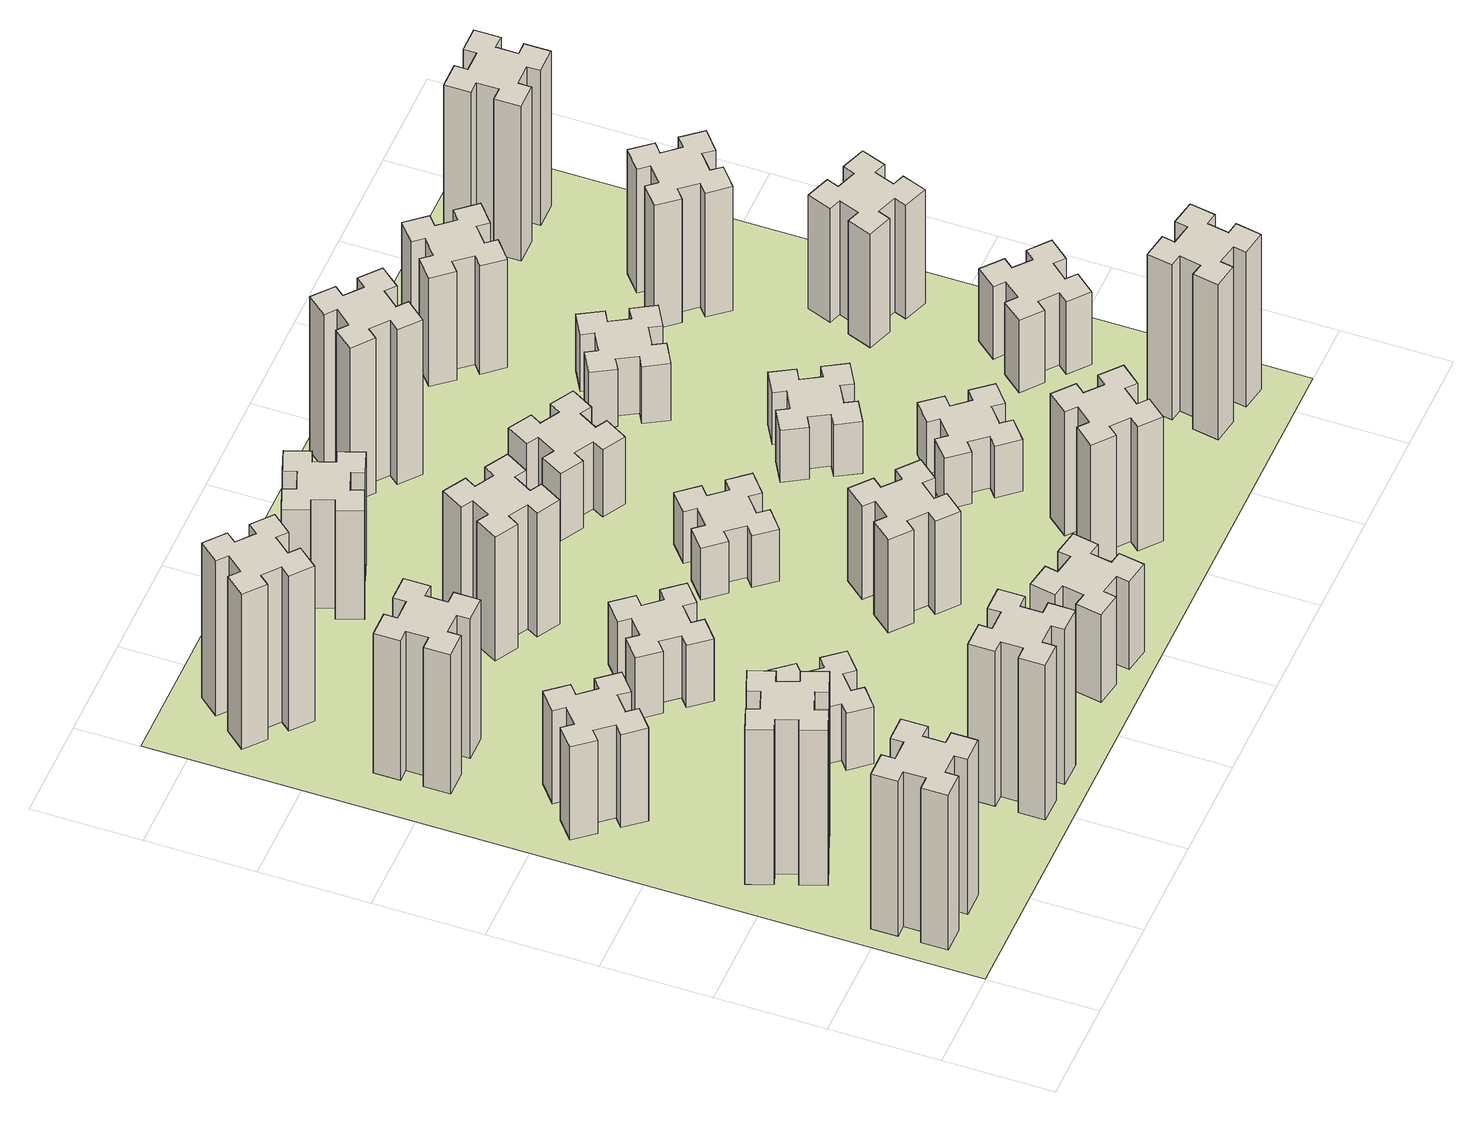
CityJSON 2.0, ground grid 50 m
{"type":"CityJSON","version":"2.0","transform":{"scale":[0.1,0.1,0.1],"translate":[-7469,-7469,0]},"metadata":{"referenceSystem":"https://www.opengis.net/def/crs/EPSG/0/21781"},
"CityObjects":{
"building1":{"type":"Building","attributes":{"class":"1000","function":"1000","usage":"1000","yearOfConstruction":2016,"roofType":"1000","measuredHeight":90,"storeysAboveGround":30,"storeysBelowGround":0},"geometry":[{"type":"Solid","lod":"1","boundaries":[[[[0,1,2,3,4,5,6,7,8,9,10,11,12,13,14,15,16,17,18,19]],[[17,16,20,21]],[[16,15,22,20]],[[15,14,23,22]],[[14,13,24,23]],[[13,12,25,24]],[[12,11,26,25]],[[11,10,27,26]],[[10,9,28,27]],[[9,8,29,28]],[[8,7,30,29]],[[7,6,31,30]],[[6,5,32,31]],[[5,4,33,32]],[[4,3,34,33]],[[3,2,35,34]],[[2,1,36,35]],[[1,0,37,36]],[[0,19,38,37]],[[19,18,39,38]],[[18,17,21,39]],[[24,25,26,27,28,29,30,31,32,33,34,35,36,37,38,39,21,20,22,23]]]]}]},
"building2":{"type":"Building","attributes":{"class":"1000","function":"1000","usage":"1000","yearOfConstruction":2016,"roofType":"1000","measuredHeight":90,"storeysAboveGround":30,"storeysBelowGround":0},"geometry":[{"type":"Solid","lod":"1","boundaries":[[[[40,41,42,43,44,45,46,47,48,49,50,51,52,53,54,55,56,57,58,59]],[[57,56,60,61]],[[56,55,62,60]],[[55,54,63,62]],[[54,53,64,63]],[[53,52,65,64]],[[52,51,66,65]],[[51,50,67,66]],[[50,49,68,67]],[[49,48,69,68]],[[48,47,70,69]],[[47,46,71,70]],[[46,45,72,71]],[[45,44,73,72]],[[44,43,74,73]],[[43,42,75,74]],[[42,41,76,75]],[[41,40,77,76]],[[40,59,78,77]],[[59,58,79,78]],[[58,57,61,79]],[[64,65,66,67,68,69,70,71,72,73,74,75,76,77,78,79,61,60,62,63]]]]}]},
"building3":{"type":"Building","attributes":{"class":"1000","function":"1000","usage":"1000","yearOfConstruction":2016,"roofType":"1000","measuredHeight":54,"storeysAboveGround":30,"storeysBelowGround":0},"geometry":[{"type":"Solid","lod":"1","boundaries":[[[[80,81,82,83,84,85,86,87,88,89,90,91,92,93,94,95,96,97,98,99]],[[97,96,100,101]],[[96,95,102,100]],[[95,94,103,102]],[[94,93,104,103]],[[93,92,105,104]],[[92,91,106,105]],[[91,90,107,106]],[[90,89,108,107]],[[89,88,109,108]],[[88,87,110,109]],[[87,86,111,110]],[[86,85,112,111]],[[85,84,113,112]],[[84,83,114,113]],[[83,82,115,114]],[[82,81,116,115]],[[81,80,117,116]],[[80,99,118,117]],[[99,98,119,118]],[[98,97,101,119]],[[104,105,106,107,108,109,110,111,112,113,114,115,116,117,118,119,101,100,102,103]]]]}]},
"building4":{"type":"Building","attributes":{"class":"1000","function":"1000","usage":"1000","yearOfConstruction":2016,"roofType":"1000","measuredHeight":81,"storeysAboveGround":30,"storeysBelowGround":0},"geometry":[{"type":"Solid","lod":"1","boundaries":[[[[120,121,122,123,124,125,126,127,128,129,130,131,132,133,134,135,136,137,138,139]],[[137,136,140,141]],[[136,135,142,140]],[[135,134,143,142]],[[134,133,144,143]],[[133,132,145,144]],[[132,131,146,145]],[[131,130,147,146]],[[130,129,148,147]],[[129,128,149,148]],[[128,127,150,149]],[[127,126,151,150]],[[126,125,152,151]],[[125,124,153,152]],[[124,123,154,153]],[[123,122,155,154]],[[122,121,156,155]],[[121,120,157,156]],[[120,139,158,157]],[[139,138,159,158]],[[138,137,141,159]],[[144,145,146,147,148,149,150,151,152,153,154,155,156,157,158,159,141,140,142,143]]]]}]},
"building5":{"type":"Building","attributes":{"class":"1000","function":"1000","usage":"1000","yearOfConstruction":2016,"roofType":"1000","measuredHeight":90,"storeysAboveGround":30,"storeysBelowGround":0},"geometry":[{"type":"Solid","lod":"1","boundaries":[[[[160,161,162,163,164,165,166,167,168,169,170,171,172,173,174,175,176,177,178,179]],[[177,176,180,181]],[[176,175,182,180]],[[175,174,183,182]],[[174,173,184,183]],[[173,172,185,184]],[[172,171,186,185]],[[171,170,187,186]],[[170,169,188,187]],[[169,168,189,188]],[[168,167,190,189]],[[167,166,191,190]],[[166,165,192,191]],[[165,164,193,192]],[[164,163,194,193]],[[163,162,195,194]],[[162,161,196,195]],[[161,160,197,196]],[[160,179,198,197]],[[179,178,199,198]],[[178,177,181,199]],[[184,185,186,187,188,189,190,191,192,193,194,195,196,197,198,199,181,180,182,183]]]]}]},
"building6":{"type":"Building","attributes":{"class":"1000","function":"1000","usage":"1000","yearOfConstruction":2016,"roofType":"1000","measuredHeight":33,"storeysAboveGround":30,"storeysBelowGround":0},"geometry":[{"type":"Solid","lod":"1","boundaries":[[[[200,201,202,203,204,205,206,207,208,209,210,211,212,213,214,215,216,217,218,219]],[[217,216,220,221]],[[216,215,222,220]],[[215,214,223,222]],[[214,213,224,223]],[[213,212,225,224]],[[212,211,226,225]],[[211,210,227,226]],[[210,209,228,227]],[[209,208,229,228]],[[208,207,230,229]],[[207,206,231,230]],[[206,205,232,231]],[[205,204,233,232]],[[204,203,234,233]],[[203,202,235,234]],[[202,201,236,235]],[[201,200,237,236]],[[200,219,238,237]],[[219,218,239,238]],[[218,217,221,239]],[[224,225,226,227,228,229,230,231,232,233,234,235,236,237,238,239,221,220,222,223]]]]}]},
"building7":{"type":"Building","attributes":{"class":"1000","function":"1000","usage":"1000","yearOfConstruction":2016,"roofType":"1000","measuredHeight":90,"storeysAboveGround":30,"storeysBelowGround":0},"geometry":[{"type":"Solid","lod":"1","boundaries":[[[[240,241,242,243,244,245,246,247,248,249,250,251,252,253,254,255,256,257,258,259]],[[257,256,260,261]],[[256,255,262,260]],[[255,254,263,262]],[[254,253,264,263]],[[253,252,265,264]],[[252,251,266,265]],[[251,250,267,266]],[[250,249,268,267]],[[249,248,269,268]],[[248,247,270,269]],[[247,246,271,270]],[[246,245,272,271]],[[245,244,273,272]],[[244,243,274,273]],[[243,242,275,274]],[[242,241,276,275]],[[241,240,277,276]],[[240,259,278,277]],[[259,258,279,278]],[[258,257,261,279]],[[264,265,266,267,268,269,270,271,272,273,274,275,276,277,278,279,261,260,262,263]]]]}]},
"building8":{"type":"Building","attributes":{"class":"1000","function":"1000","usage":"1000","yearOfConstruction":2016,"roofType":"1000","measuredHeight":36,"storeysAboveGround":30,"storeysBelowGround":0},"geometry":[{"type":"Solid","lod":"1","boundaries":[[[[280,281,282,283,284,285,286,287,288,289,290,291,292,293,294,295,296,297,298,299]],[[297,296,300,301]],[[296,295,302,300]],[[295,294,303,302]],[[294,293,304,303]],[[293,292,305,304]],[[292,291,306,305]],[[291,290,307,306]],[[290,289,308,307]],[[289,288,309,308]],[[288,287,310,309]],[[287,286,311,310]],[[286,285,312,311]],[[285,284,313,312]],[[284,283,314,313]],[[283,282,315,314]],[[282,281,316,315]],[[281,280,317,316]],[[280,299,318,317]],[[299,298,319,318]],[[298,297,301,319]],[[304,305,306,307,308,309,310,311,312,313,314,315,316,317,318,319,301,300,302,303]]]]}]},
"building9":{"type":"Building","attributes":{"class":"1000","function":"1000","usage":"1000","yearOfConstruction":2016,"roofType":"1000","measuredHeight":51,"storeysAboveGround":30,"storeysBelowGround":0},"geometry":[{"type":"Solid","lod":"1","boundaries":[[[[320,321,322,323,324,325,326,327,328,329,330,331,332,333,334,335,336,337,338,339]],[[337,336,340,341]],[[336,335,342,340]],[[335,334,343,342]],[[334,333,344,343]],[[333,332,345,344]],[[332,331,346,345]],[[331,330,347,346]],[[330,329,348,347]],[[329,328,349,348]],[[328,327,350,349]],[[327,326,351,350]],[[326,325,352,351]],[[325,324,353,352]],[[324,323,354,353]],[[323,322,355,354]],[[322,321,356,355]],[[321,320,357,356]],[[320,339,358,357]],[[339,338,359,358]],[[338,337,341,359]],[[344,345,346,347,348,349,350,351,352,353,354,355,356,357,358,359,341,340,342,343]]]]}]},
"building10":{"type":"Building","attributes":{"class":"1000","function":"1000","usage":"1000","yearOfConstruction":2016,"roofType":"1000","measuredHeight":72,"storeysAboveGround":30,"storeysBelowGround":0},"geometry":[{"type":"Solid","lod":"1","boundaries":[[[[360,361,362,363,364,365,366,367,368,369,370,371,372,373,374,375,376,377,378,379]],[[377,376,380,381]],[[376,375,382,380]],[[375,374,383,382]],[[374,373,384,383]],[[373,372,385,384]],[[372,371,386,385]],[[371,370,387,386]],[[370,369,388,387]],[[369,368,389,388]],[[368,367,390,389]],[[367,366,391,390]],[[366,365,392,391]],[[365,364,393,392]],[[364,363,394,393]],[[363,362,395,394]],[[362,361,396,395]],[[361,360,397,396]],[[360,379,398,397]],[[379,378,399,398]],[[378,377,381,399]],[[384,385,386,387,388,389,390,391,392,393,394,395,396,397,398,399,381,380,382,383]]]]}]},
"building11":{"type":"Building","attributes":{"class":"1000","function":"1000","usage":"1000","yearOfConstruction":2016,"roofType":"1000","measuredHeight":63,"storeysAboveGround":30,"storeysBelowGround":0},"geometry":[{"type":"Solid","lod":"1","boundaries":[[[[400,401,402,403,404,405,406,407,408,409,410,411,412,413,414,415,416,417,418,419]],[[417,416,420,421]],[[416,415,422,420]],[[415,414,423,422]],[[414,413,424,423]],[[413,412,425,424]],[[412,411,426,425]],[[411,410,427,426]],[[410,409,428,427]],[[409,408,429,428]],[[408,407,430,429]],[[407,406,431,430]],[[406,405,432,431]],[[405,404,433,432]],[[404,403,434,433]],[[403,402,435,434]],[[402,401,436,435]],[[401,400,437,436]],[[400,419,438,437]],[[419,418,439,438]],[[418,417,421,439]],[[424,425,426,427,428,429,430,431,432,433,434,435,436,437,438,439,421,420,422,423]]]]}]},
"building12":{"type":"Building","attributes":{"class":"1000","function":"1000","usage":"1000","yearOfConstruction":2016,"roofType":"1000","measuredHeight":54,"storeysAboveGround":30,"storeysBelowGround":0},"geometry":[{"type":"Solid","lod":"1","boundaries":[[[[440,441,442,443,444,445,446,447,448,449,450,451,452,453,454,455,456,457,458,459]],[[457,456,460,461]],[[456,455,462,460]],[[455,454,463,462]],[[454,453,464,463]],[[453,452,465,464]],[[452,451,466,465]],[[451,450,467,466]],[[450,449,468,467]],[[449,448,469,468]],[[448,447,470,469]],[[447,446,471,470]],[[446,445,472,471]],[[445,444,473,472]],[[444,443,474,473]],[[443,442,475,474]],[[442,441,476,475]],[[441,440,477,476]],[[440,459,478,477]],[[459,458,479,478]],[[458,457,461,479]],[[464,465,466,467,468,469,470,471,472,473,474,475,476,477,478,479,461,460,462,463]]]]}]},
"building13":{"type":"Building","attributes":{"class":"1000","function":"1000","usage":"1000","yearOfConstruction":2016,"roofType":"1000","measuredHeight":30,"storeysAboveGround":30,"storeysBelowGround":0},"geometry":[{"type":"Solid","lod":"1","boundaries":[[[[480,481,482,483,484,485,486,487,488,489,490,491,492,493,494,495,496,497,498,499]],[[497,496,500,501]],[[496,495,502,500]],[[495,494,503,502]],[[494,493,504,503]],[[493,492,505,504]],[[492,491,506,505]],[[491,490,507,506]],[[490,489,508,507]],[[489,488,509,508]],[[488,487,510,509]],[[487,486,511,510]],[[486,485,512,511]],[[485,484,513,512]],[[484,483,514,513]],[[483,482,515,514]],[[482,481,516,515]],[[481,480,517,516]],[[480,499,518,517]],[[499,498,519,518]],[[498,497,501,519]],[[504,505,506,507,508,509,510,511,512,513,514,515,516,517,518,519,501,500,502,503]]]]}]},
"building14":{"type":"Building","attributes":{"class":"1000","function":"1000","usage":"1000","yearOfConstruction":2016,"roofType":"1000","measuredHeight":39,"storeysAboveGround":30,"storeysBelowGround":0},"geometry":[{"type":"Solid","lod":"1","boundaries":[[[[520,521,522,523,524,525,526,527,528,529,530,531,532,533,534,535,536,537,538,539]],[[537,536,540,541]],[[536,535,542,540]],[[535,534,543,542]],[[534,533,544,543]],[[533,532,545,544]],[[532,531,546,545]],[[531,530,547,546]],[[530,529,548,547]],[[529,528,549,548]],[[528,527,550,549]],[[527,526,551,550]],[[526,525,552,551]],[[525,524,553,552]],[[524,523,554,553]],[[523,522,555,554]],[[522,521,556,555]],[[521,520,557,556]],[[520,539,558,557]],[[539,538,559,558]],[[538,537,541,559]],[[544,545,546,547,548,549,550,551,552,553,554,555,556,557,558,559,541,540,542,543]]]]}]},
"building15":{"type":"Building","attributes":{"class":"1000","function":"1000","usage":"1000","yearOfConstruction":2016,"roofType":"1000","measuredHeight":72,"storeysAboveGround":30,"storeysBelowGround":0},"geometry":[{"type":"Solid","lod":"1","boundaries":[[[[560,561,562,563,564,565,566,567,568,569,570,571,572,573,574,575,576,577,578,579]],[[577,576,580,581]],[[576,575,582,580]],[[575,574,583,582]],[[574,573,584,583]],[[573,572,585,584]],[[572,571,586,585]],[[571,570,587,586]],[[570,569,588,587]],[[569,568,589,588]],[[568,567,590,589]],[[567,566,591,590]],[[566,565,592,591]],[[565,564,593,592]],[[564,563,594,593]],[[563,562,595,594]],[[562,561,596,595]],[[561,560,597,596]],[[560,579,598,597]],[[579,578,599,598]],[[578,577,581,599]],[[584,585,586,587,588,589,590,591,592,593,594,595,596,597,598,599,581,580,582,583]]]]}]},
"building16":{"type":"Building","attributes":{"class":"1000","function":"1000","usage":"1000","yearOfConstruction":2016,"roofType":"1000","measuredHeight":90,"storeysAboveGround":30,"storeysBelowGround":0},"geometry":[{"type":"Solid","lod":"1","boundaries":[[[[600,601,602,603,604,605,606,607,608,609,610,611,612,613,614,615,616,617,618,619]],[[617,616,620,621]],[[616,615,622,620]],[[615,614,623,622]],[[614,613,624,623]],[[613,612,625,624]],[[612,611,626,625]],[[611,610,627,626]],[[610,609,628,627]],[[609,608,629,628]],[[608,607,630,629]],[[607,606,631,630]],[[606,605,632,631]],[[605,604,633,632]],[[604,603,634,633]],[[603,602,635,634]],[[602,601,636,635]],[[601,600,637,636]],[[600,619,638,637]],[[619,618,639,638]],[[618,617,621,639]],[[624,625,626,627,628,629,630,631,632,633,634,635,636,637,638,639,621,620,622,623]]]]}]},
"building17":{"type":"Building","attributes":{"class":"1000","function":"1000","usage":"1000","yearOfConstruction":2016,"roofType":"1000","measuredHeight":30,"storeysAboveGround":30,"storeysBelowGround":0},"geometry":[{"type":"Solid","lod":"1","boundaries":[[[[640,641,642,643,644,645,646,647,648,649,650,651,652,653,654,655,656,657,658,659]],[[657,656,660,661]],[[656,655,662,660]],[[655,654,663,662]],[[654,653,664,663]],[[653,652,665,664]],[[652,651,666,665]],[[651,650,667,666]],[[650,649,668,667]],[[649,648,669,668]],[[648,647,670,669]],[[647,646,671,670]],[[646,645,672,671]],[[645,644,673,672]],[[644,643,674,673]],[[643,642,675,674]],[[642,641,676,675]],[[641,640,677,676]],[[640,659,678,677]],[[659,658,679,678]],[[658,657,661,679]],[[664,665,666,667,668,669,670,671,672,673,674,675,676,677,678,679,661,660,662,663]]]]}]},
"building18":{"type":"Building","attributes":{"class":"1000","function":"1000","usage":"1000","yearOfConstruction":2016,"roofType":"1000","measuredHeight":30,"storeysAboveGround":30,"storeysBelowGround":0},"geometry":[{"type":"Solid","lod":"1","boundaries":[[[[680,681,682,683,684,685,686,687,688,689,690,691,692,693,694,695,696,697,698,699]],[[697,696,700,701]],[[696,695,702,700]],[[695,694,703,702]],[[694,693,704,703]],[[693,692,705,704]],[[692,691,706,705]],[[691,690,707,706]],[[690,689,708,707]],[[689,688,709,708]],[[688,687,710,709]],[[687,686,711,710]],[[686,685,712,711]],[[685,684,713,712]],[[684,683,714,713]],[[683,682,715,714]],[[682,681,716,715]],[[681,680,717,716]],[[680,699,718,717]],[[699,698,719,718]],[[698,697,701,719]],[[704,705,706,707,708,709,710,711,712,713,714,715,716,717,718,719,701,700,702,703]]]]}]},
"building19":{"type":"Building","attributes":{"class":"1000","function":"1000","usage":"1000","yearOfConstruction":2016,"roofType":"1000","measuredHeight":33,"storeysAboveGround":30,"storeysBelowGround":0},"geometry":[{"type":"Solid","lod":"1","boundaries":[[[[720,721,722,723,724,725,726,727,728,729,730,731,732,733,734,735,736,737,738,739]],[[737,736,740,741]],[[736,735,742,740]],[[735,734,743,742]],[[734,733,744,743]],[[733,732,745,744]],[[732,731,746,745]],[[731,730,747,746]],[[730,729,748,747]],[[729,728,749,748]],[[728,727,750,749]],[[727,726,751,750]],[[726,725,752,751]],[[725,724,753,752]],[[724,723,754,753]],[[723,722,755,754]],[[722,721,756,755]],[[721,720,757,756]],[[720,739,758,757]],[[739,738,759,758]],[[738,737,741,759]],[[744,745,746,747,748,749,750,751,752,753,754,755,756,757,758,759,741,740,742,743]]]]}]},
"building20":{"type":"Building","attributes":{"class":"1000","function":"1000","usage":"1000","yearOfConstruction":2016,"roofType":"1000","measuredHeight":90,"storeysAboveGround":30,"storeysBelowGround":0},"geometry":[{"type":"Solid","lod":"1","boundaries":[[[[760,761,762,763,764,765,766,767,768,769,770,771,772,773,774,775,776,777,778,779]],[[777,776,780,781]],[[776,775,782,780]],[[775,774,783,782]],[[774,773,784,783]],[[773,772,785,784]],[[772,771,786,785]],[[771,770,787,786]],[[770,769,788,787]],[[769,768,789,788]],[[768,767,790,789]],[[767,766,791,790]],[[766,765,792,791]],[[765,764,793,792]],[[764,763,794,793]],[[763,762,795,794]],[[762,761,796,795]],[[761,760,797,796]],[[760,779,798,797]],[[779,778,799,798]],[[778,777,781,799]],[[784,785,786,787,788,789,790,791,792,793,794,795,796,797,798,799,781,780,782,783]]]]}]},
"building21":{"type":"Building","attributes":{"class":"1000","function":"1000","usage":"1000","yearOfConstruction":2016,"roofType":"1000","measuredHeight":63,"storeysAboveGround":30,"storeysBelowGround":0},"geometry":[{"type":"Solid","lod":"1","boundaries":[[[[800,801,802,803,804,805,806,807,808,809,810,811,812,813,814,815,816,817,818,819]],[[817,816,820,821]],[[816,815,822,820]],[[815,814,823,822]],[[814,813,824,823]],[[813,812,825,824]],[[812,811,826,825]],[[811,810,827,826]],[[810,809,828,827]],[[809,808,829,828]],[[808,807,830,829]],[[807,806,831,830]],[[806,805,832,831]],[[805,804,833,832]],[[804,803,834,833]],[[803,802,835,834]],[[802,801,836,835]],[[801,800,837,836]],[[800,819,838,837]],[[819,818,839,838]],[[818,817,821,839]],[[824,825,826,827,828,829,830,831,832,833,834,835,836,837,838,839,821,820,822,823]]]]}]},
"building22":{"type":"Building","attributes":{"class":"1000","function":"1000","usage":"1000","yearOfConstruction":2016,"roofType":"1000","measuredHeight":42,"storeysAboveGround":30,"storeysBelowGround":0},"geometry":[{"type":"Solid","lod":"1","boundaries":[[[[840,841,842,843,844,845,846,847,848,849,850,851,852,853,854,855,856,857,858,859]],[[857,856,860,861]],[[856,855,862,860]],[[855,854,863,862]],[[854,853,864,863]],[[853,852,865,864]],[[852,851,866,865]],[[851,850,867,866]],[[850,849,868,867]],[[849,848,869,868]],[[848,847,870,869]],[[847,846,871,870]],[[846,845,872,871]],[[845,844,873,872]],[[844,843,874,873]],[[843,842,875,874]],[[842,841,876,875]],[[841,840,877,876]],[[840,859,878,877]],[[859,858,879,878]],[[858,857,861,879]],[[864,865,866,867,868,869,870,871,872,873,874,875,876,877,878,879,861,860,862,863]]]]}]},
"building23":{"type":"Building","attributes":{"class":"1000","function":"1000","usage":"1000","yearOfConstruction":2016,"roofType":"1000","measuredHeight":66,"storeysAboveGround":30,"storeysBelowGround":0},"geometry":[{"type":"Solid","lod":"1","boundaries":[[[[880,881,882,883,884,885,886,887,888,889,890,891,892,893,894,895,896,897,898,899]],[[897,896,900,901]],[[896,895,902,900]],[[895,894,903,902]],[[894,893,904,903]],[[893,892,905,904]],[[892,891,906,905]],[[891,890,907,906]],[[890,889,908,907]],[[889,888,909,908]],[[888,887,910,909]],[[887,886,911,910]],[[886,885,912,911]],[[885,884,913,912]],[[884,883,914,913]],[[883,882,915,914]],[[882,881,916,915]],[[881,880,917,916]],[[880,899,918,917]],[[899,898,919,918]],[[898,897,901,919]],[[904,905,906,907,908,909,910,911,912,913,914,915,916,917,918,919,901,900,902,903]]]]}]},
"building24":{"type":"Building","attributes":{"class":"1000","function":"1000","usage":"1000","yearOfConstruction":2016,"roofType":"1000","measuredHeight":72,"storeysAboveGround":30,"storeysBelowGround":0},"geometry":[{"type":"Solid","lod":"1","boundaries":[[[[920,921,922,923,924,925,926,927,928,929,930,931,932,933,934,935,936,937,938,939]],[[937,936,940,941]],[[936,935,942,940]],[[935,934,943,942]],[[934,933,944,943]],[[933,932,945,944]],[[932,931,946,945]],[[931,930,947,946]],[[930,929,948,947]],[[929,928,949,948]],[[928,927,950,949]],[[927,926,951,950]],[[926,925,952,951]],[[925,924,953,952]],[[924,923,954,953]],[[923,922,955,954]],[[922,921,956,955]],[[921,920,957,956]],[[920,939,958,957]],[[939,938,959,958]],[[938,937,941,959]],[[944,945,946,947,948,949,950,951,952,953,954,955,956,957,958,959,941,940,942,943]]]]}]},
"building25":{"type":"Building","attributes":{"class":"1000","function":"1000","usage":"1000","yearOfConstruction":2016,"roofType":"1000","measuredHeight":90,"storeysAboveGround":30,"storeysBelowGround":0},"geometry":[{"type":"Solid","lod":"1","boundaries":[[[[960,961,962,963,964,965,966,967,968,969,970,971,972,973,974,975,976,977,978,979]],[[977,976,980,981]],[[976,975,982,980]],[[975,974,983,982]],[[974,973,984,983]],[[973,972,985,984]],[[972,971,986,985]],[[971,970,987,986]],[[970,969,988,987]],[[969,968,989,988]],[[968,967,990,989]],[[967,966,991,990]],[[966,965,992,991]],[[965,964,993,992]],[[964,963,994,993]],[[963,962,995,994]],[[962,961,996,995]],[[961,960,997,996]],[[960,979,998,997]],[[979,978,999,998]],[[978,977,981,999]],[[984,985,986,987,988,989,990,991,992,993,994,995,996,997,998,999,981,980,982,983]]]]}]},
"landuse1":{"type":"LandUse","attributes":{"name":"plot1","function":"1010"},"geometry":[{"type":"MultiSurface","lod":"1","boundaries":[[[1000,1001,1002,1003]]]}]}
},
"vertices":[
[165,425,0],[165,325,0],[105,325,0],[105,205,0],[225,205,0],[225,265,0],[325,265,0],[325,205,0],[445,205,0],[445,325,0],[385,325,0],[385,425,0],[445,425,0],[445,545,0],[325,545,0],[325,485,0],[225,485,0],[225,545,0],[105,545,0],[105,425,0],[225,485,900],[225,545,900],[325,485,900],[325,545,900],[445,545,900],[445,425,900],[385,425,900],[385,325,900],[445,325,900],[445,205,900],[325,205,900],[325,265,900],[225,265,900],[225,205,900],[105,205,900],[105,325,900],[165,325,900],[165,425,900],[105,425,900],[105,545,900],
[255,1025,0],[289,931,0],[233,910,0],[274,797,0],[387,839,0],[366,895,0],[460,929,0],[480,873,0],[593,914,0],[552,1027,0],[496,1006,0],[462,1100,0],[518,1120,0],[477,1233,0],[364,1192,0],[385,1136,0],[291,1102,0],[270,1158,0],[157,1117,0],[199,1004,0],[291,1102,900],[270,1158,900],[385,1136,900],[364,1192,900],[477,1233,900],[518,1120,900],[462,1100,900],[496,1006,900],[552,1027,900],[593,914,900],[480,873,900],[460,929,900],[366,895,900],[387,839,900],[274,797,900],[233,910,900],[289,931,900],[255,1025,900],[199,1004,900],[157,1117,900],
[492,1888,0],[427,1964,0],[473,2003,0],[396,2095,0],[304,2018,0],[343,1972,0],[266,1907,0],[228,1953,0],[136,1876,0],[213,1784,0],[259,1823,0],[323,1746,0],[277,1708,0],[354,1616,0],[446,1693,0],[408,1739,0],[484,1803,0],[523,1757,0],[615,1834,0],[538,1926,0],[484,1803,540],[523,1757,540],[408,1739,540],[446,1693,540],[354,1616,540],[277,1708,540],[323,1746,540],[259,1823,540],[213,1784,540],[136,1876,540],[228,1953,540],[266,1907,540],[343,1972,540],[304,2018,540],[396,2095,540],[473,2003,540],[427,1964,540],[492,1888,540],[538,1926,540],[615,1834,540],
[485,2545,0],[485,2645,0],[545,2645,0],[545,2765,0],[425,2765,0],[425,2705,0],[325,2705,0],[325,2765,0],[205,2765,0],[205,2645,0],[265,2645,0],[265,2545,0],[205,2545,0],[205,2425,0],[325,2425,0],[325,2485,0],[425,2485,0],[425,2425,0],[545,2425,0],[545,2545,0],[425,2485,810],[425,2425,810],[325,2485,810],[325,2425,810],[205,2425,810],[205,2545,810],[265,2545,810],[265,2645,810],[205,2645,810],[205,2765,810],[325,2765,810],[325,2705,810],[425,2705,810],[425,2765,810],[545,2765,810],[545,2645,810],[485,2645,810],[485,2545,810],[545,2545,810],[545,2425,810],
[1225,225,0],[1225,325,0],[1285,325,0],[1285,445,0],[1165,445,0],[1165,385,0],[1065,385,0],[1065,445,0],[945,445,0],[945,325,0],[1005,325,0],[1005,225,0],[945,225,0],[945,105,0],[1065,105,0],[1065,165,0],[1165,165,0],[1165,105,0],[1285,105,0],[1285,225,0],[1165,165,900],[1165,105,900],[1065,165,900],[1065,105,900],[945,105,900],[945,225,900],[1005,225,900],[1005,325,900],[945,325,900],[945,445,900],[1065,445,900],[1065,385,900],[1165,385,900],[1165,445,900],[1285,445,900],[1285,325,900],[1225,325,900],[1225,225,900],[1285,225,900],[1285,105,900],
[983,1232,0],[906,1167,0],[868,1213,0],[776,1136,0],[853,1044,0],[899,1083,0],[963,1006,0],[917,968,0],[994,876,0],[1086,953,0],[1048,999,0],[1124,1063,0],[1163,1017,0],[1255,1094,0],[1178,1186,0],[1132,1148,0],[1067,1224,0],[1113,1263,0],[1036,1355,0],[944,1278,0],[1067,1224,330],[1113,1263,330],[1132,1148,330],[1178,1186,330],[1255,1094,330],[1163,1017,330],[1124,1063,330],[1048,999,330],[1086,953,330],[994,876,330],[917,968,330],[963,1006,330],[899,1083,330],[853,1044,330],[776,1136,330],[868,1213,330],[906,1167,330],[983,1232,330],[944,1278,330],[1036,1355,330],
[484,3387,0],[408,3452,0],[446,3498,0],[354,3575,0],[277,3483,0],[323,3444,0],[259,3368,0],[213,3406,0],[136,3314,0],[228,3237,0],[266,3283,0],[343,3219,0],[304,3173,0],[396,3096,0],[473,3188,0],[427,3226,0],[492,3303,0],[538,3264,0],[615,3356,0],[523,3433,0],[492,3303,900],[538,3264,900],[427,3226,900],[473,3188,900],[396,3096,900],[304,3173,900],[343,3219,900],[266,3283,900],[228,3237,900],[136,3314,900],[213,3406,900],[259,3368,900],[323,3444,900],[277,3483,900],[354,3575,900],[446,3498,900],[408,3452,900],[484,3387,900],[523,3433,900],[615,3356,900],
[1083,1972,0],[1006,1907,0],[968,1953,0],[876,1876,0],[953,1784,0],[999,1823,0],[1063,1746,0],[1017,1708,0],[1094,1616,0],[1186,1693,0],[1148,1739,0],[1224,1803,0],[1263,1757,0],[1355,1834,0],[1278,1926,0],[1232,1888,0],[1167,1964,0],[1213,2003,0],[1136,2095,0],[1044,2018,0],[1167,1964,360],[1213,2003,360],[1232,1888,360],[1278,1926,360],[1355,1834,360],[1263,1757,360],[1224,1803,360],[1148,1739,360],[1186,1693,360],[1094,1616,360],[1017,1708,360],[1063,1746,360],[999,1823,360],[953,1784,360],[876,1876,360],[968,1953,360],[1006,1907,360],[1083,1972,360],[1044,2018,360],[1136,2095,360],
[1756,344,0],[1738,245,0],[1679,256,0],[1658,137,0],[1777,117,0],[1787,176,0],[1885,158,0],[1875,99,0],[1993,78,0],[2014,197,0],[1955,207,0],[1972,305,0],[2031,295,0],[2052,413,0],[1934,434,0],[1924,375,0],[1825,392,0],[1836,451,0],[1717,472,0],[1697,354,0],[1825,392,510],[1836,451,510],[1924,375,510],[1934,434,510],[2052,413,510],[2031,295,510],[1972,305,510],[1955,207,510],[2014,197,510],[1993,78,510],[1875,99,510],[1885,158,510],[1787,176,510],[1777,117,510],[1658,137,510],[1679,256,510],[1738,245,510],[1756,344,510],[1697,354,510],[1717,472,510],
[1314,2666,0],[1227,2716,0],[1257,2768,0],[1153,2828,0],[1093,2724,0],[1145,2694,0],[1095,2607,0],[1043,2637,0],[983,2533,0],[1087,2473,0],[1117,2525,0],[1204,2475,0],[1174,2423,0],[1278,2363,0],[1338,2467,0],[1286,2497,0],[1336,2584,0],[1388,2554,0],[1448,2658,0],[1344,2718,0],[1336,2584,720],[1388,2554,720],[1286,2497,720],[1338,2467,720],[1278,2363,720],[1174,2423,720],[1204,2475,720],[1117,2525,720],[1087,2473,720],[983,2533,720],[1043,2637,720],[1095,2607,720],[1145,2694,720],[1093,2724,720],[1153,2828,720],[1257,2768,720],[1227,2716,720],[1314,2666,720],[1344,2718,720],[1448,2658,720],
[1125,3456,0],[1031,3422,0],[1010,3478,0],[897,3437,0],[939,3324,0],[995,3345,0],[1029,3251,0],[973,3230,0],[1014,3117,0],[1127,3159,0],[1106,3215,0],[1200,3249,0],[1220,3193,0],[1333,3234,0],[1292,3347,0],[1236,3326,0],[1202,3420,0],[1258,3440,0],[1217,3553,0],[1104,3512,0],[1202,3420,630],[1258,3440,630],[1236,3326,630],[1292,3347,630],[1333,3234,630],[1220,3193,630],[1200,3249,630],[1106,3215,630],[1127,3159,630],[1014,3117,630],[973,3230,630],[1029,3251,630],[995,3345,630],[939,3324,630],[897,3437,630],[1010,3478,630],[1031,3422,630],[1125,3456,630],[1104,3512,630],[1217,3553,630],
[1846,1063,0],[1923,999,0],[1884,953,0],[1976,876,0],[2053,968,0],[2007,1006,0],[2072,1083,0],[2118,1044,0],[2195,1136,0],[2103,1213,0],[2064,1167,0],[1988,1232,0],[2026,1278,0],[1934,1355,0],[1857,1263,0],[1903,1224,0],[1839,1148,0],[1793,1186,0],[1716,1094,0],[1808,1017,0],[1839,1148,540],[1793,1186,540],[1903,1224,540],[1857,1263,540],[1934,1355,540],[2026,1278,540],[1988,1232,540],[2064,1167,540],[2103,1213,540],[2195,1136,540],[2118,1044,540],[2072,1083,540],[2007,1006,540],[2053,968,540],[1976,876,540],[1884,953,540],[1923,999,540],[1846,1063,540],[1808,1017,540],[1716,1094,540],
[1972,1888,0],[1907,1964,0],[1953,2003,0],[1876,2095,0],[1784,2018,0],[1823,1972,0],[1746,1907,0],[1708,1953,0],[1616,1876,0],[1693,1784,0],[1739,1823,0],[1803,1746,0],[1757,1708,0],[1834,1616,0],[1926,1693,0],[1888,1739,0],[1964,1803,0],[2003,1757,0],[2095,1834,0],[2018,1926,0],[1964,1803,300],[2003,1757,300],[1888,1739,300],[1926,1693,300],[1834,1616,300],[1757,1708,300],[1803,1746,300],[1739,1823,300],[1693,1784,300],[1616,1876,300],[1708,1953,300],[1746,1907,300],[1823,1972,300],[1784,2018,300],[1876,2095,300],[1953,2003,300],[1907,1964,300],[1972,1888,300],[2018,1926,300],[2095,1834,300],
[2026,2497,0],[2076,2584,0],[2128,2554,0],[2188,2658,0],[2084,2718,0],[2054,2666,0],[1967,2716,0],[1997,2768,0],[1893,2828,0],[1833,2724,0],[1885,2694,0],[1835,2607,0],[1783,2637,0],[1723,2533,0],[1827,2473,0],[1857,2525,0],[1944,2475,0],[1914,2423,0],[2018,2363,0],[2078,2467,0],[1944,2475,390],[1914,2423,390],[1857,2525,390],[1827,2473,390],[1723,2533,390],[1783,2637,390],[1835,2607,390],[1885,2694,390],[1833,2724,390],[1893,2828,390],[1997,2768,390],[1967,2716,390],[2054,2666,390],[2084,2718,390],[2188,2658,390],[2128,2554,390],[2076,2584,390],[2026,2497,390],[2078,2467,390],[2018,2363,390],
[2486,423,0],[2563,359,0],[2524,313,0],[2616,236,0],[2693,328,0],[2647,366,0],[2712,443,0],[2758,404,0],[2835,496,0],[2743,573,0],[2704,527,0],[2628,592,0],[2666,638,0],[2574,715,0],[2497,623,0],[2543,584,0],[2479,508,0],[2433,546,0],[2356,454,0],[2448,377,0],[2479,508,720],[2433,546,720],[2543,584,720],[2497,623,720],[2574,715,720],[2666,638,720],[2628,592,720],[2704,527,720],[2743,573,720],[2835,496,720],[2758,404,720],[2712,443,720],[2647,366,720],[2693,328,720],[2616,236,720],[2524,313,720],[2563,359,720],[2486,423,720],[2448,377,720],[2356,454,720],
[1746,3383,0],[1823,3319,0],[1784,3273,0],[1876,3196,0],[1953,3288,0],[1907,3326,0],[1972,3403,0],[2018,3364,0],[2095,3456,0],[2003,3533,0],[1964,3487,0],[1888,3552,0],[1926,3598,0],[1834,3675,0],[1757,3583,0],[1803,3544,0],[1739,3468,0],[1693,3506,0],[1616,3414,0],[1708,3337,0],[1739,3468,900],[1693,3506,900],[1803,3544,900],[1757,3583,900],[1834,3675,900],[1926,3598,900],[1888,3552,900],[1964,3487,900],[2003,3533,900],[2095,3456,900],[2018,3364,900],[1972,3403,900],[1907,3326,900],[1953,3288,900],[1876,3196,900],[1784,3273,900],[1823,3319,900],[1746,3383,900],[1708,3337,900],[1616,3414,900],
[2728,999,0],[2804,1063,0],[2843,1017,0],[2935,1094,0],[2858,1186,0],[2812,1148,0],[2747,1224,0],[2793,1263,0],[2716,1355,0],[2624,1278,0],[2663,1232,0],[2586,1167,0],[2548,1213,0],[2456,1136,0],[2533,1044,0],[2579,1083,0],[2643,1006,0],[2597,968,0],[2674,876,0],[2766,953,0],[2643,1006,300],[2597,968,300],[2579,1083,300],[2533,1044,300],[2456,1136,300],[2548,1213,300],[2586,1167,300],[2663,1232,300],[2624,1278,300],[2716,1355,300],[2793,1263,300],[2747,1224,300],[2812,1148,300],[2858,1186,300],[2935,1094,300],[2843,1017,300],[2804,1063,300],[2728,999,300],[2766,953,300],[2674,876,300],
[2475,1744,0],[2525,1657,0],[2473,1627,0],[2533,1523,0],[2637,1583,0],[2607,1635,0],[2694,1685,0],[2724,1633,0],[2828,1693,0],[2768,1797,0],[2716,1767,0],[2666,1854,0],[2718,1884,0],[2658,1988,0],[2554,1928,0],[2584,1876,0],[2497,1826,0],[2467,1878,0],[2363,1818,0],[2423,1714,0],[2497,1826,300],[2467,1878,300],[2584,1876,300],[2554,1928,300],[2658,1988,300],[2718,1884,300],[2666,1854,300],[2716,1767,300],[2768,1797,300],[2828,1693,300],[2724,1633,300],[2694,1685,300],[2607,1635,300],[2637,1583,300],[2533,1523,300],[2473,1627,300],[2525,1657,300],[2475,1744,300],[2423,1714,300],[2363,1818,300],
[2475,2584,0],[2525,2497,0],[2473,2467,0],[2533,2363,0],[2637,2423,0],[2607,2475,0],[2694,2525,0],[2724,2473,0],[2828,2533,0],[2768,2637,0],[2716,2607,0],[2666,2694,0],[2718,2724,0],[2658,2828,0],[2554,2768,0],[2584,2716,0],[2497,2666,0],[2467,2718,0],[2363,2658,0],[2423,2554,0],[2497,2666,330],[2467,2718,330],[2584,2716,330],[2554,2768,330],[2658,2828,330],[2718,2724,330],[2666,2694,330],[2716,2607,330],[2768,2637,330],[2828,2533,330],[2724,2473,330],[2694,2525,330],[2607,2475,330],[2637,2423,330],[2533,2363,330],[2473,2467,330],[2525,2497,330],[2475,2584,330],[2423,2554,330],[2363,2658,330],
[3504,475,0],[3405,492,0],[3416,551,0],[3297,572,0],[3277,454,0],[3336,444,0],[3318,345,0],[3259,356,0],[3238,237,0],[3357,217,0],[3367,276,0],[3465,258,0],[3455,199,0],[3573,178,0],[3594,297,0],[3535,307,0],[3552,405,0],[3611,395,0],[3632,513,0],[3514,534,0],[3552,405,900],[3611,395,900],[3535,307,900],[3594,297,900],[3573,178,900],[3455,199,900],[3465,258,900],[3367,276,900],[3357,217,900],[3238,237,900],[3259,356,900],[3318,345,900],[3336,444,900],[3277,454,900],[3297,572,900],[3416,551,900],[3405,492,900],[3504,475,900],[3514,534,900],[3632,513,900],
[2712,3368,0],[2647,3444,0],[2693,3483,0],[2616,3575,0],[2524,3498,0],[2563,3452,0],[2486,3387,0],[2448,3433,0],[2356,3356,0],[2433,3264,0],[2479,3303,0],[2543,3226,0],[2497,3188,0],[2574,3096,0],[2666,3173,0],[2628,3219,0],[2704,3283,0],[2743,3237,0],[2835,3314,0],[2758,3406,0],[2704,3283,630],[2743,3237,630],[2628,3219,630],[2666,3173,630],[2574,3096,630],[2497,3188,630],[2543,3226,630],[2479,3303,630],[2433,3264,630],[2356,3356,630],[2448,3433,630],[2486,3387,630],[2563,3452,630],[2524,3498,630],[2616,3575,630],[2693,3483,630],[2647,3444,630],[2712,3368,630],[2758,3406,630],[2835,3314,630],
[3544,1167,0],[3468,1232,0],[3506,1278,0],[3414,1355,0],[3337,1263,0],[3383,1224,0],[3319,1148,0],[3273,1186,0],[3196,1094,0],[3288,1017,0],[3326,1063,0],[3403,999,0],[3364,953,0],[3456,876,0],[3533,968,0],[3487,1006,0],[3552,1083,0],[3598,1044,0],[3675,1136,0],[3583,1213,0],[3552,1083,420],[3598,1044,420],[3487,1006,420],[3533,968,420],[3456,876,420],[3364,953,420],[3403,999,420],[3326,1063,420],[3288,1017,420],[3196,1094,420],[3273,1186,420],[3319,1148,420],[3383,1224,420],[3337,1263,420],[3414,1355,420],[3506,1278,420],[3468,1232,420],[3544,1167,420],[3583,1213,420],[3675,1136,420],
[3520,1942,0],[3426,1976,0],[3447,2032,0],[3334,2073,0],[3293,1960,0],[3349,1940,0],[3315,1846,0],[3259,1867,0],[3217,1754,0],[3330,1713,0],[3351,1769,0],[3445,1735,0],[3424,1679,0],[3537,1637,0],[3578,1750,0],[3522,1771,0],[3556,1865,0],[3612,1844,0],[3653,1957,0],[3540,1998,0],[3556,1865,660],[3612,1844,660],[3522,1771,660],[3578,1750,660],[3537,1637,660],[3424,1679,660],[3445,1735,660],[3351,1769,660],[3330,1713,660],[3217,1754,660],[3259,1867,660],[3315,1846,660],[3349,1940,660],[3293,1960,660],[3334,2073,660],[3447,2032,660],[3426,1976,660],[3520,1942,660],[3540,1998,660],[3653,1957,660],
[3119,2563,0],[3183,2486,0],[3137,2448,0],[3214,2356,0],[3306,2433,0],[3268,2479,0],[3344,2543,0],[3383,2497,0],[3475,2574,0],[3398,2666,0],[3352,2628,0],[3287,2704,0],[3333,2743,0],[3256,2835,0],[3164,2758,0],[3203,2712,0],[3126,2647,0],[3088,2693,0],[2996,2616,0],[3073,2524,0],[3126,2647,720],[3088,2693,720],[3203,2712,720],[3164,2758,720],[3256,2835,720],[3333,2743,720],[3287,2704,720],[3352,2628,720],[3398,2666,720],[3475,2574,720],[3383,2497,720],[3344,2543,720],[3268,2479,720],[3306,2433,720],[3214,2356,720],[3137,2448,720],[3183,2486,720],[3119,2563,720],[3073,2524,720],[2996,2616,720],
[3285,3325,0],[3385,3325,0],[3385,3265,0],[3505,3265,0],[3505,3385,0],[3445,3385,0],[3445,3485,0],[3505,3485,0],[3505,3605,0],[3385,3605,0],[3385,3545,0],[3285,3545,0],[3285,3605,0],[3165,3605,0],[3165,3485,0],[3225,3485,0],[3225,3385,0],[3165,3385,0],[3165,3265,0],[3285,3265,0],[3225,3385,900],[3165,3385,900],[3225,3485,900],[3165,3485,900],[3165,3605,900],[3285,3605,900],[3285,3545,900],[3385,3545,900],[3385,3605,900],[3505,3605,900],[3505,3485,900],[3445,3485,900],[3445,3385,900],[3505,3385,900],[3505,3265,900],[3385,3265,900],[3385,3325,900],[3285,3325,900],[3285,3265,900],[3165,3265,900],
[5,3705,0],[3705,3705,0],[3705,5,0],[5,5,0]
]}
